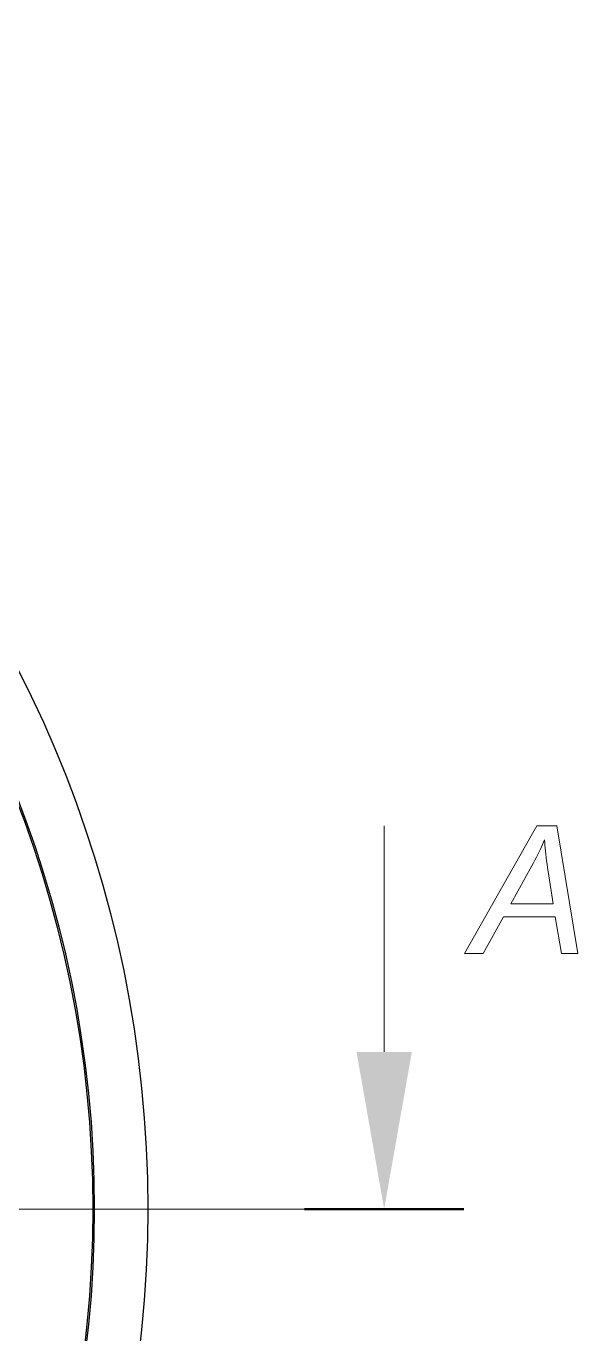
# Model space of a CAD drawing. Extents: x 0 to 297, y 0 to 562.
# Drawn here: x 186.74 to 204.03, y 520.77 to 561.73 of the extents above; entities that cross this region are included whole.
import ezdxf

# ---------------------------------------------------------------- set-up
doc = ezdxf.new("R2010")
doc.units = 0
doc.linetypes.add('DASHDOT', pattern=[18.5, 12, -3, 0.5, -3])

msp = doc.modelspace()

# ---------------------------------------------------------------- linework, layer by layer
at = {"color": 7, "lineweight": 13, "ltscale": 0.1769}
msp.add_line((197.962, 529.604), (197.962, 536.68), dxfattribs=at)
at = {"color": 7, "linetype": 'DASHDOT', "lineweight": 13}
msp.add_line((111.542, 524.68), (195.462, 524.68), dxfattribs=at)
at = {"color": 7, "lineweight": 50, "ltscale": 0.125}
msp.add_line((200.462, 524.68), (195.462, 524.68), dxfattribs=at)
at = {"color": 7, "lineweight": 13}
for points in [[(200.475, 532.68), (202.742, 536.68), (203.373, 536.68), (204.033, 532.68), (203.515, 532.68), (203.321, 533.832), (201.703, 533.832), (201.062, 532.68)], [(201.932, 534.244), (203.255, 534.244), (203.1, 535.248), (203.082, 535.365), (203.066, 535.479), (203.052, 535.589), (203.039, 535.694), (203.027, 535.796), (203.016, 535.893), (203.007, 535.987), (202.999, 536.076), (202.993, 536.162), (202.988, 536.244), (202.959, 536.174), (202.928, 536.101), (202.895, 536.026), (202.859, 535.948), (202.82, 535.868), (202.779, 535.785), (202.735, 535.7), (202.689, 535.612), (202.641, 535.521), (202.59, 535.428)]]:
    msp.add_lwpolyline(points, close=True, dxfattribs=at)
at = {"color": 7, "lineweight": 30}
for radius in [37.05, 35.375, 35.325]:
    msp.add_circle((153.502, 524.68), radius, dxfattribs=at)
at = {"color": 7, "lineweight": 13}
msp.add_solid([(197.094, 529.604), (197.962, 524.68), (198.83, 529.604)], dxfattribs=at)

doc.saveas('drawing.dxf')
